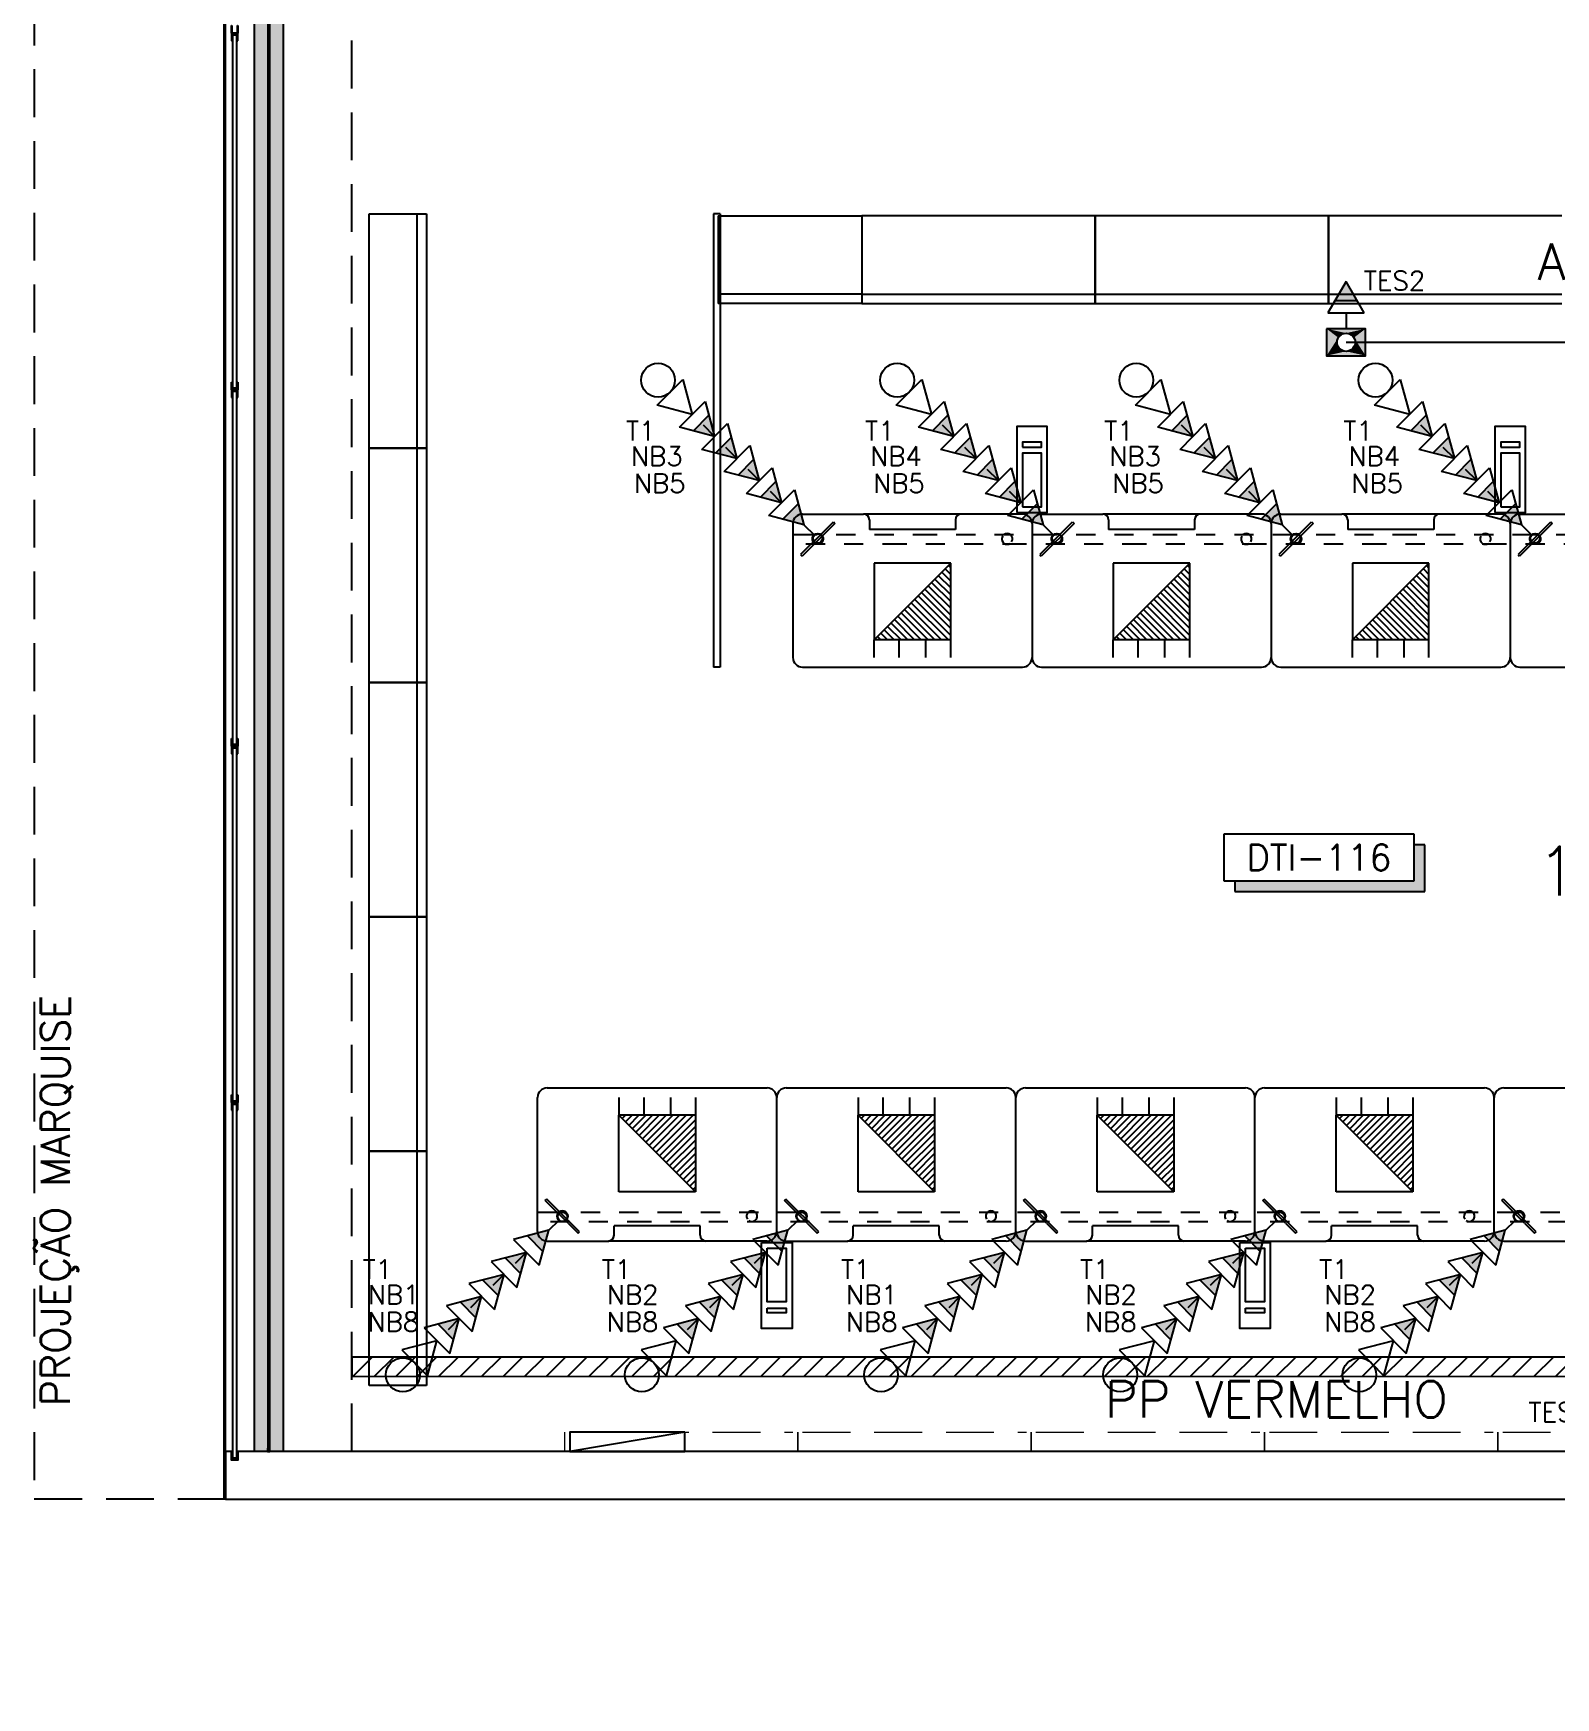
# Model space of a CAD drawing. Header units: metres. Extents: x -367 to 368, y -238 to 223.
# Drawn here: x 198.99 to 206.95, y 198.96 to 207.66 of the extents above; entities that cross this region are included whole.
import ezdxf
from ezdxf.enums import TextEntityAlignment as Align

# ---------------------------------------------------------------- set-up
doc = ezdxf.new("R2010")
doc.units = ezdxf.units.M
for name, pattern in [('DIVIDE', [31.75, 12.7, -6.35, 0, -6.35, 0, -6.35]), ('LA_BAU_BASES GERAIS_R00$0$LA_BAU_FACHADAS_R01$0$DASHED2', [0.375, 0.25, -0.125]), ('LA_BAU_BASES GERAIS_R00$0$LA_BAU_MERC_R01$0$HIDDEN', [0.375, 0.25, -0.125])]:
    doc.linetypes.add(name, pattern=pattern)
for name, color, linetype in [('ELE-ELÉTRICA', 160, 'Continuous'), ('ELE-INDICAÇÕES', 10, 'Continuous'), ('ELE-INSTALAÇÕES', 160, 'Continuous'), ('ELE-TOMADAS', 10, 'Continuous'), ('ELE-VARIADOS', 10, 'Continuous'), ('ELETRICA', 160, 'Continuous'), ('LA_BAU_BASES GERAIS_R00$0$base', 253, 'Continuous'), ('LA_BAU_BASES GERAIS_R00$0$LA_BAU_MERC_R01$0$CHECK-OUT', 6, 'Continuous')]:
    doc.layers.add(name, color=color, linetype=linetype)
doc.styles.add('LA_BAU_BASES GERAIS_R00$0$LA_BAU_MERC_R01$0$R40-125-RS', font='romans.shx', dxfattribs={"height": 0.1248})
doc.styles.add('LA_BAU_BASES GERAIS_R00$0$LA_BAU_MERC_R01$0$R60-125-RS', font='romans.shx', dxfattribs={"height": 0.19})
doc.styles.add('LA_BAU_BASES GERAIS_R00$0$LA_BAU_MERC_R01$0$R80-125-RS', font='romans.shx', dxfattribs={"height": 0.25375})
doc.styles.add('LA_BAU_BASES GERAIS_R00$0$LA_BAU_MERC_R01$0$RS80', font='ROMANS', dxfattribs={"height": 0.18})
doc.styles.add('LA_BAU_BASES GERAIS_R00$0$R60-100-RS', font='romans.shx', dxfattribs={"height": 0.152})
doc.styles.add('LA_BAU_BASES GERAIS_R00$0$R60-125-RS', font='romans.shx', dxfattribs={"height": 0.19})
doc.styles.add('LA_BAU_BASES GERAIS_R00$0$R80-100-RS', font='romans.shx', dxfattribs={"height": 0.203})
doc.styles.get("Standard").update_dxf_attribs({"font": 'romans.shx'})

# ---------------------------------------------------------------- blocks, each defined once
blk = doc.blocks.new('LA_BAU_BASES GERAIS_R00$0$LA_BAU_ALVENARIA TÉRREO_R01$0$mainel')
for p, q in [((244.8023, 177.711), (244.7623, 177.711)), ((244.7623, 177.711), (244.7623, 177.709)), ((244.7623, 177.709), (244.8423, 177.709)), ((244.7623, 177.709), (244.7623, 177.709)), ((244.7623, 177.709), (244.8003, 177.709)), ((244.8423, 177.679), (244.7623, 177.679)), ((244.8003, 177.679), (244.7623, 177.679)), ((244.7623, 177.679), (244.7623, 177.677)), ((244.7623, 177.677), (244.8023, 177.677)), ((244.8003, 177.709), (244.8003, 177.679)), ((244.8023, 177.677), (244.8023, 177.711)), ((244.8023, 177.711), (244.8423, 177.711)), ((244.8023, 177.677), (244.8023, 177.709)), ((244.8423, 177.677), (244.8023, 177.677)), ((244.8043, 177.709), (244.8043, 177.679)), ((244.8423, 177.709), (244.8043, 177.709)), ((244.8043, 177.679), (244.8423, 177.679)), ((244.8423, 177.711), (244.8423, 177.709)), ((244.8423, 177.679), (244.8423, 177.677))]:
    blk.add_line(p, q)
blk = doc.blocks.new('LA_BAU_BASES GERAIS_R00$0$LA_BAU_ALVENARIA TÉRREO_R01')
at = {"layer": 'LA_BAU_BASES GERAIS_R00$0$base', "linetype": 'Continuous'}
h = blk.add_hatch(dxfattribs=at)
h.set_pattern_fill('AR-SAND', color=256, scale=0.001)
h.paths.add_polyline_path([(200.3, 211.35), (200.23, 211.35), (200.23, 200.25), (200.3, 200.25)])
h.paths.add_polyline_path([(200.22, 211.35), (200.15, 211.35), (200.15, 200.25), (200.22, 200.25)])
at = {"layer": 'LA_BAU_BASES GERAIS_R00$0$base', "linetype": 'LA_BAU_BASES GERAIS_R00$0$LA_BAU_FACHADAS_R01$0$DASHED2'}
for p, q in [((200.66, 200.25), (200.66, 222.145)), ((199, 211.6), (199, 200)), ((200, 200), (199, 200))]:
    blk.add_line(p, q, dxfattribs=at)
at = {"layer": 'LA_BAU_BASES GERAIS_R00$0$base', "linetype": 'Continuous'}
for p, q in [((200, 200.25), (200, 221.92)), ((199.99, 215.035), (199.99, 200)), ((200.15, 211.35), (200.15, 200.25)), ((200.3, 211.35), (200.3, 200.25)), ((200.22, 211.335), (200.22, 200.265)), ((200.23, 211.335), (200.23, 200.265))]:
    blk.add_line(p, q, dxfattribs=at)
at = {"layer": 'LA_BAU_BASES GERAIS_R00$0$base'}
for p, q in [((200.057, 207.6534), (200.037, 207.6534)), ((200.037, 205.8101), (200.057, 205.8101)), ((200.057, 205.7901), (200.037, 205.7901)), ((200.037, 203.9468), (200.057, 203.9468)), ((200.057, 203.9268), (200.037, 203.9268)), ((200.037, 202.0834), (200.057, 202.0834)), ((200.057, 202.0634), (200.037, 202.0634))]:
    blk.add_line(p, q, dxfattribs=at)
for points in [[(200.037, 205.8101), (200.037, 207.6534)], [(200.057, 207.6534), (200.057, 205.8101)], [(200.037, 203.9468), (200.037, 205.7901)], [(200.057, 205.7901), (200.057, 203.9468)], [(200.037, 202.0834), (200.037, 203.9268)], [(200.057, 203.9268), (200.057, 202.0834)], [(200.057, 202.0634), (200.057, 200.215), (200.037, 200.215), (200.037, 202.0634)], [(202.4, 200.35), (201.8, 200.25)], [(200.064, 200.25), (200.064, 200.205), (200.03, 200.205), (200.03, 200.25), (200.032, 200.25), (200.032, 200.207), (200.062, 200.207), (200.062, 200.25), (200.064, 200.25)]]:
    blk.add_lwpolyline(points, dxfattribs=at)
at = {"layer": 'LA_BAU_BASES GERAIS_R00$0$base', "linetype": 'Continuous'}
for points in [[(244.37, 177.984), (244.37, 197.7196), (244.49, 197.7196), (244.49, 198.9296), (245.0223, 198.9296), (245.0223, 199.2593), (244.8723, 199.2593), (244.8723, 199.0796), (244.37, 199.0796), (244.37, 200.0296), (244.8723, 200.0296), (244.8723, 199.8604), (245.0223, 199.8604), (245.0223, 200.25), (235.3, 200.25), (235.3, 200.6006), (235.15, 200.6006), (235.15, 200.25), (200.064, 200.25)], [(200.03, 200.25), (200, 200.25), (200, 200), (244.01, 200), (244.01, 177.95), (244.37, 177.95), (244.37, 177.95)]]:
    blk.add_lwpolyline(points, dxfattribs=at)
at = {"layer": 'LA_BAU_BASES GERAIS_R00$0$base'}
for points in [[(202.4, 200.35), (201.8, 200.35), (201.8, 200.25), (202.4, 200.25)], [(200.23, 200.265), (200.23, 200.2515), (200.22, 200.2515), (200.22, 200.265), (200.2185, 200.265), (200.2185, 200.25), (200.2315, 200.25), (200.2315, 200.265)]]:
    blk.add_lwpolyline(points, close=True, dxfattribs=at)
at = {"layer": 'LA_BAU_BASES GERAIS_R00$0$base', "rotation": 90}
for p in [(377.741, -37.1389), (377.741, -39.0022), (377.741, -40.8655), (377.741, -42.7289)]:
    blk.add_blockref('LA_BAU_BASES GERAIS_R00$0$LA_BAU_ALVENARIA TÉRREO_R01$0$mainel', p, dxfattribs=at)
blk = doc.blocks.new('LA_BAU_BASES GERAIS_R00$0$LA_BAU_MERC_R01$0$MON')
at = {"layer": 'LA_BAU_BASES GERAIS_R00$0$LA_BAU_MERC_R01$0$CHECK-OUT', "color": 8}
for p, q in [((76.6531, 39.3141), (76.661, 39.322)), ((76.7719, 39.1953), (76.6531, 39.3141)), ((76.8321, 39.1509), (76.661, 39.322)), ((76.7719, 39.1953), (76.8242, 39.143)), ((76.8242, 39.143), (76.8321, 39.1509))]:
    blk.add_line(p, q, dxfattribs=at)
for start, end in [(146.53696, 236.53696), (56.53696, 123.46304), (326.53696, 56.53696), (236.53696, 303.46304)]:
    blk.add_arc((76.7426, 39.2325), 0.028, start, end, dxfattribs=at)
blk = doc.blocks.new('LA_BAU_BASES GERAIS_R00$0$LA_BAU_MERC_R01')
at = {"layer": 'LA_BAU_BASES GERAIS_R00$0$base'}
h = blk.add_hatch(dxfattribs=at)
h.set_pattern_fill('ANSI31', color=256, scale=0.2, angle=1080.00015, style=0)
h.set_pattern_definition([(135.00015, (221.078037, 242.559148), (0.017677624, 0.017677715), [])])
h.paths.add_polyline_path([(203.39, 204.493), (203.79, 204.493), (203.79, 204.893)])
h = blk.add_hatch(dxfattribs=at)
h.set_pattern_fill('ANSI31', color=256, scale=0.2, angle=1080.00015, style=0)
h.set_pattern_definition([(135.00015, (222.328037, 242.559148), (0.017677624, 0.017677715), [])])
h.paths.add_polyline_path([(204.64, 204.493), (205.04, 204.493), (205.04, 204.893)])
h = blk.add_hatch(dxfattribs=at)
h.set_pattern_fill('ANSI31', color=256, scale=0.2, angle=1080.00015, style=0)
h.set_pattern_definition([(135.00015, (223.578037, 242.559148), (0.017677624, 0.017677715), [])])
h.paths.add_polyline_path([(205.89, 204.493), (206.29, 204.493), (206.29, 204.893)])
h = blk.add_hatch(dxfattribs=at)
h.set_pattern_fill('ANSI31', color=256, scale=0.2, angle=900.00015, style=0)
h.set_pattern_definition([(224.99985, (219.74356, 163.940852), (0.017677624, -0.017677715), [])])
h.paths.add_polyline_path([(202.0555, 202.007), (202.4555, 202.007), (202.4555, 201.607)])
h = blk.add_hatch(dxfattribs=at)
h.set_pattern_fill('ANSI31', color=256, scale=0.2, angle=900.00015, style=0)
h.set_pattern_definition([(224.99985, (220.99356, 163.940852), (0.017677624, -0.017677715), [])])
h.paths.add_polyline_path([(203.3055, 202.007), (203.7055, 202.007), (203.7055, 201.607)])
h = blk.add_hatch(dxfattribs=at)
h.set_pattern_fill('ANSI31', color=256, scale=0.2, angle=900.00015, style=0)
h.set_pattern_definition([(224.99985, (222.24356, 163.940852), (0.017677624, -0.017677715), [])])
h.paths.add_polyline_path([(204.5555, 202.007), (204.9555, 202.007), (204.9555, 201.607)])
h = blk.add_hatch(dxfattribs=at)
h.set_pattern_fill('ANSI31', color=256, scale=0.2, angle=900.00015, style=0)
h.set_pattern_definition([(224.99985, (223.49356, 163.940852), (0.017677624, -0.017677715), [])])
h.paths.add_polyline_path([(205.8055, 202.007), (206.2055, 202.007), (206.2055, 201.607)])
for p, q in [((200.75, 205.495), (200.75, 206.72)), ((200.75, 206.72), (201.05, 206.72)), ((201, 206.72), (201, 205.495)), ((201.05, 206.72), (201.05, 205.495)), ((202.55, 206.72), (202.55, 204.35)), ((202.585, 206.72), (202.55, 206.72)), ((202.575, 206.71), (203.325, 206.71)), ((202.575, 206.71), (202.575, 206.25)), ((202.585, 206.72), (202.585, 204.35)), ((203.325, 206.71), (203.325, 206.25)), ((204.545, 206.71), (203.325, 206.71)), ((203.325, 206.71), (203.325, 206.25)), ((205.765, 206.71), (204.545, 206.71)), ((204.545, 206.71), (204.545, 206.25)), ((204.545, 206.25), (204.545, 206.71)), ((206.985, 206.71), (205.765, 206.71)), ((205.765, 206.71), (205.765, 206.25)), ((205.765, 206.25), (205.765, 206.71)), ((203.325, 206.3), (202.575, 206.3)), ((203.325, 206.3), (204.545, 206.3)), ((204.545, 206.3), (205.765, 206.3)), ((205.765, 206.3), (206.985, 206.3)), ((203.325, 206.25), (202.575, 206.25)), ((203.325, 206.25), (204.545, 206.25)), ((204.545, 206.25), (205.765, 206.25)), ((205.765, 206.25), (206.985, 206.25)), ((201.05, 205.495), (200.75, 205.495)), ((200.75, 204.27), (200.75, 205.495)), ((200.75, 205.495), (201.05, 205.495)), ((201, 205.495), (201, 204.27)), ((201.05, 205.495), (201.05, 204.27)), ((202.965, 205.1), (202.965, 204.4)), ((203.015, 205.15), (203.335, 205.15)), ((203.845, 205.15), (203.335, 205.15)), ((203.365, 205.12), (203.365, 205.07)), ((203.815, 205.12), (203.815, 205.07)), ((204.165, 205.15), (203.845, 205.15)), ((204.215, 205.1), (204.215, 204.6)), ((204.215, 205.1), (204.215, 204.4)), ((204.265, 205.15), (204.585, 205.15)), ((205.095, 205.15), (204.585, 205.15)), ((204.615, 205.12), (204.615, 205.07)), ((205.065, 205.12), (205.065, 205.07)), ((205.415, 205.15), (205.095, 205.15)), ((205.465, 205.1), (205.465, 204.6)), ((205.465, 205.1), (205.465, 204.4)), ((205.515, 205.15), (205.835, 205.15)), ((206.345, 205.15), (205.835, 205.15)), ((205.865, 205.12), (205.865, 205.07)), ((206.315, 205.12), (206.315, 205.07)), ((206.665, 205.15), (206.345, 205.15)), ((206.715, 205.1), (206.715, 204.6)), ((206.715, 205.1), (206.715, 204.4)), ((206.765, 205.15), (207.085, 205.15)), ((203.815, 205.07), (203.365, 205.07)), ((205.065, 205.07), (204.615, 205.07)), ((206.315, 205.07), (205.865, 205.07)), ((203.79, 204.893), (203.39, 204.493)), ((203.79, 204.893), (203.39, 204.893)), ((203.39, 204.893), (203.39, 204.493)), ((203.79, 204.493), (203.79, 204.893)), ((205.04, 204.893), (204.64, 204.493)), ((205.04, 204.893), (204.64, 204.893)), ((204.64, 204.893), (204.64, 204.493)), ((205.04, 204.493), (205.04, 204.893)), ((206.29, 204.893), (205.89, 204.493)), ((206.29, 204.893), (205.89, 204.893)), ((205.89, 204.893), (205.89, 204.493)), ((206.29, 204.493), (206.29, 204.893)), ((204.215, 204.6), (204.215, 204.4)), ((205.465, 204.6), (205.465, 204.4)), ((206.715, 204.6), (206.715, 204.4)), ((203.79, 204.493), (203.39, 204.493)), ((203.39, 204.4), (203.39, 204.493)), ((203.52, 204.4), (203.52, 204.493)), ((203.66, 204.4), (203.66, 204.493)), ((203.79, 204.4), (203.79, 204.493)), ((205.04, 204.493), (204.64, 204.493)), ((204.64, 204.4), (204.64, 204.493)), ((204.77, 204.4), (204.77, 204.493)), ((204.91, 204.4), (204.91, 204.493)), ((205.04, 204.4), (205.04, 204.493)), ((206.29, 204.493), (205.89, 204.493)), ((205.89, 204.4), (205.89, 204.493)), ((206.02, 204.4), (206.02, 204.493)), ((206.16, 204.4), (206.16, 204.493)), ((206.29, 204.4), (206.29, 204.493)), ((202.585, 204.35), (202.55, 204.35)), ((203.015, 204.35), (204.165, 204.35)), ((204.265, 204.35), (205.415, 204.35)), ((205.515, 204.35), (206.665, 204.35)), ((206.765, 204.35), (207.915, 204.35)), ((200.75, 203.045), (200.75, 204.27)), ((200.75, 204.27), (201.05, 204.27)), ((201.05, 204.27), (200.75, 204.27)), ((201, 204.27), (201, 203.045)), ((201.05, 204.27), (201.05, 203.045)), ((200.75, 201.82), (200.75, 203.045)), ((200.75, 203.045), (201.05, 203.045)), ((201.05, 203.045), (200.75, 203.045)), ((201, 203.045), (201, 201.82)), ((201.05, 203.045), (201.05, 201.82)), ((201.6805, 202.15), (202.8305, 202.15)), ((202.9305, 202.15), (204.0805, 202.15)), ((204.1805, 202.15), (205.3305, 202.15)), ((205.4305, 202.15), (206.5805, 202.15)), ((206.6805, 202.15), (207.8305, 202.15)), ((201.6305, 201.4), (201.6305, 202.1)), ((202.0555, 202.1), (202.0555, 202.007)), ((202.1855, 202.1), (202.1855, 202.007)), ((202.3255, 202.1), (202.3255, 202.007)), ((202.4555, 202.1), (202.4555, 202.007)), ((202.8805, 201.9), (202.8805, 202.1)), ((202.8805, 201.4), (202.8805, 202.1)), ((203.3055, 202.1), (203.3055, 202.007)), ((203.4355, 202.1), (203.4355, 202.007)), ((203.5755, 202.1), (203.5755, 202.007)), ((203.7055, 202.1), (203.7055, 202.007)), ((204.1305, 201.4), (204.1305, 202.1)), ((204.1305, 201.9), (204.1305, 202.1)), ((204.5555, 202.1), (204.5555, 202.007)), ((204.6855, 202.1), (204.6855, 202.007)), ((204.8255, 202.1), (204.8255, 202.007)), ((204.9555, 202.1), (204.9555, 202.007)), ((205.3805, 201.9), (205.3805, 202.1)), ((205.3805, 201.4), (205.3805, 202.1)), ((205.8055, 202.1), (205.8055, 202.007)), ((205.9355, 202.1), (205.9355, 202.007)), ((206.0755, 202.1), (206.0755, 202.007)), ((206.2055, 202.1), (206.2055, 202.007)), ((206.6305, 201.9), (206.6305, 202.1)), ((206.6305, 201.4), (206.6305, 202.1)), ((202.4555, 201.607), (202.0555, 202.007)), ((202.0555, 201.607), (202.0555, 202.007)), ((202.4555, 202.007), (202.0555, 202.007)), ((202.4555, 202.007), (202.4555, 201.607)), ((203.7055, 201.607), (203.3055, 202.007)), ((203.3055, 201.607), (203.3055, 202.007)), ((203.7055, 202.007), (203.3055, 202.007)), ((203.7055, 202.007), (203.7055, 201.607)), ((204.9555, 201.607), (204.5555, 202.007)), ((204.5555, 201.607), (204.5555, 202.007)), ((204.9555, 202.007), (204.5555, 202.007)), ((204.9555, 202.007), (204.9555, 201.607)), ((206.2055, 201.607), (205.8055, 202.007)), ((205.8055, 201.607), (205.8055, 202.007)), ((206.2055, 202.007), (205.8055, 202.007)), ((206.2055, 202.007), (206.2055, 201.607)), ((202.8805, 201.4), (202.8805, 201.9)), ((204.1305, 201.4), (204.1305, 201.9)), ((205.3805, 201.4), (205.3805, 201.9)), ((206.6305, 201.4), (206.6305, 201.9)), ((200.75, 200.595), (200.75, 201.82)), ((200.75, 201.82), (201.05, 201.82)), ((201.05, 201.82), (200.75, 201.82)), ((201, 201.82), (201, 200.595)), ((201.05, 201.82), (201.05, 200.595)), ((202.4555, 201.607), (202.0555, 201.607)), ((203.7055, 201.607), (203.3055, 201.607)), ((204.9555, 201.607), (204.5555, 201.607)), ((206.2055, 201.607), (205.8055, 201.607)), ((202.0305, 201.38), (202.0305, 201.43)), ((202.4805, 201.43), (202.0305, 201.43)), ((202.4805, 201.38), (202.4805, 201.43)), ((203.2805, 201.38), (203.2805, 201.43)), ((203.7305, 201.43), (203.2805, 201.43)), ((203.7305, 201.38), (203.7305, 201.43)), ((204.5305, 201.38), (204.5305, 201.43)), ((204.9805, 201.43), (204.5305, 201.43)), ((204.9805, 201.38), (204.9805, 201.43)), ((205.7805, 201.38), (205.7805, 201.43)), ((206.2305, 201.43), (205.7805, 201.43)), ((206.2305, 201.38), (206.2305, 201.43)), ((201.6805, 201.35), (202.0005, 201.35)), ((202.5105, 201.35), (202.0005, 201.35)), ((202.8305, 201.35), (202.5105, 201.35)), ((202.9305, 201.35), (203.2505, 201.35)), ((203.7605, 201.35), (203.2505, 201.35)), ((204.0805, 201.35), (203.7605, 201.35)), ((204.1805, 201.35), (204.5005, 201.35)), ((205.0105, 201.35), (204.5005, 201.35)), ((205.3305, 201.35), (205.0105, 201.35)), ((205.4305, 201.35), (205.7505, 201.35)), ((206.2605, 201.35), (205.7505, 201.35)), ((206.5805, 201.35), (206.2605, 201.35)), ((206.6805, 201.35), (207.0005, 201.35)), ((201.05, 200.595), (200.75, 200.595))]:
    blk.add_line(p, q, dxfattribs=at)
at = {"layer": 'LA_BAU_BASES GERAIS_R00$0$base', "lineweight": 0}
for p, q in [((201.7705, 200.35), (201.7705, 200.25)), ((202.9905, 200.25), (202.9905, 200.35)), ((202.9905, 200.35), (202.9905, 200.25)), ((204.2105, 200.35), (204.2105, 200.25)), ((204.2105, 200.25), (204.2105, 200.35)), ((205.4305, 200.35), (205.4305, 200.25)), ((205.4305, 200.25), (205.4305, 200.35)), ((206.6505, 200.35), (206.6505, 200.25)), ((206.6505, 200.25), (206.6505, 200.35)), ((201.7705, 200.25), (202.9905, 200.25)), ((202.9905, 200.25), (204.2105, 200.25)), ((204.2105, 200.25), (205.4305, 200.25)), ((205.4305, 200.25), (206.6505, 200.25)), ((206.6505, 200.25), (207.8705, 200.25))]:
    blk.add_line(p, q, dxfattribs=at)
at = {"layer": 'LA_BAU_BASES GERAIS_R00$0$base', "linetype": 'LA_BAU_BASES GERAIS_R00$0$LA_BAU_MERC_R01$0$HIDDEN', "lineweight": 0}
for p, q in [((201.7955, 200.35), (202.9655, 200.35)), ((203.0155, 200.35), (204.1855, 200.35)), ((204.2355, 200.35), (205.4055, 200.35)), ((205.4555, 200.35), (206.6255, 200.35)), ((206.6755, 200.35), (207.8455, 200.35))]:
    blk.add_line(p, q, dxfattribs=at)
at = {"layer": 'LA_BAU_BASES GERAIS_R00$0$base'}
for points in [[(204.135, 205.1578), (204.295, 205.1578), (204.295, 205.6078), (204.135, 205.6078)], [(206.635, 205.1578), (206.795, 205.1578), (206.795, 205.6078), (206.635, 205.6078)], [(204.165, 205.5002), (204.265, 205.5002), (204.265, 205.526), (204.165, 205.526)], [(206.665, 205.5002), (206.765, 205.5002), (206.765, 205.526), (206.665, 205.526)], [(204.165, 205.1878), (204.265, 205.1878), (204.265, 205.4687), (204.165, 205.4687)], [(206.665, 205.1878), (206.765, 205.1878), (206.765, 205.4687), (206.665, 205.4687)], [(202.8005, 201.3422), (202.9605, 201.3422), (202.9605, 200.8922), (202.8005, 200.8922)], [(205.3005, 201.3422), (205.4605, 201.3422), (205.4605, 200.8922), (205.3005, 200.8922)], [(202.8305, 201.3122), (202.9305, 201.3122), (202.9305, 201.0313), (202.8305, 201.0313)], [(205.3305, 201.3122), (205.4305, 201.3122), (205.4305, 201.0313), (205.3305, 201.0313)], [(202.8305, 200.9998), (202.9305, 200.9998), (202.9305, 200.974), (202.8305, 200.974)], [(205.3305, 200.9998), (205.4305, 200.9998), (205.4305, 200.974), (205.3305, 200.974)]]:
    blk.add_lwpolyline(points, close=True, dxfattribs=at)
for centre in [(203.0949, 205.0201), (204.3449, 205.0201), (205.5949, 205.0201), (206.8449, 205.0201), (201.7605, 201.4799), (203.0105, 201.4799), (204.2605, 201.4799), (205.5105, 201.4799), (206.7605, 201.4799)]:
    blk.add_circle(centre, 0.0281, dxfattribs=at)
for centre, radius, start, end in [((203.015, 205.1), 0.05, 90, 180), ((203.335, 205.12), 0.03, 360, 90), ((203.845, 205.12), 0.03, 90, 180), ((204.165, 205.1), 0.05, 0, 90), ((204.265, 205.1), 0.05, 90, 180), ((204.585, 205.12), 0.03, 360, 90), ((205.095, 205.12), 0.03, 90, 180), ((205.415, 205.1), 0.05, 0, 90), ((205.515, 205.1), 0.05, 90, 180), ((205.835, 205.12), 0.03, 360, 90), ((206.345, 205.12), 0.03, 90, 180), ((206.665, 205.1), 0.05, 0, 90), ((206.765, 205.1), 0.05, 90, 180), ((204.085, 205.02), 0.028, 146.53696, 236.53696), ((204.085, 205.02), 0.028, 56.53696, 123.46304), ((204.085, 205.02), 0.028, 236.53696, 303.46304), ((204.085, 205.02), 0.028, 326.53696, 56.53696), ((205.335, 205.02), 0.028, 146.53696, 236.53696), ((205.335, 205.02), 0.028, 56.53696, 123.46304), ((205.335, 205.02), 0.028, 236.53696, 303.46304), ((205.335, 205.02), 0.028, 326.53696, 56.53696), ((206.585, 205.02), 0.028, 146.53696, 236.53696), ((206.585, 205.02), 0.028, 56.53696, 123.46304), ((206.585, 205.02), 0.028, 236.53696, 303.46304), ((206.585, 205.02), 0.028, 326.53696, 56.53696), ((203.015, 204.4), 0.05, 180, 270), ((204.165, 204.4), 0.05, 270, 0), ((204.265, 204.4), 0.05, 180, 270), ((205.415, 204.4), 0.05, 270, 0), ((205.515, 204.4), 0.05, 180, 270), ((206.665, 204.4), 0.05, 270, 0), ((206.765, 204.4), 0.05, 180, 270), ((201.6805, 202.1), 0.05, 90, 180), ((202.8305, 202.1), 0.05, 360, 90), ((202.9305, 202.1), 0.05, 90, 180), ((204.0805, 202.1), 0.05, 360, 90), ((204.1805, 202.1), 0.05, 90, 180), ((205.3305, 202.1), 0.05, 360, 90), ((205.4305, 202.1), 0.05, 90, 180), ((206.5805, 202.1), 0.05, 360, 90), ((206.6805, 202.1), 0.05, 90, 180), ((202.7505, 201.48), 0.028, 123.46304, 213.46304), ((202.7505, 201.48), 0.028, 56.53696, 123.46304), ((202.7505, 201.48), 0.028, 236.53696, 303.46304), ((202.7505, 201.48), 0.028, 303.46304, 33.46304), ((204.0005, 201.48), 0.028, 123.46304, 213.46304), ((204.0005, 201.48), 0.028, 56.53696, 123.46304), ((204.0005, 201.48), 0.028, 236.53696, 303.46304), ((204.0005, 201.48), 0.028, 303.46304, 33.46304), ((205.2505, 201.48), 0.028, 123.46304, 213.46304), ((205.2505, 201.48), 0.028, 56.53696, 123.46304), ((205.2505, 201.48), 0.028, 236.53696, 303.46304), ((205.2505, 201.48), 0.028, 303.46304, 33.46304), ((206.5005, 201.48), 0.028, 123.46304, 213.46304), ((206.5005, 201.48), 0.028, 56.53696, 123.46304), ((206.5005, 201.48), 0.028, 236.53696, 303.46304), ((206.5005, 201.48), 0.028, 303.46304, 33.46304), ((201.6805, 201.4), 0.05, 180, 270), ((202.0005, 201.38), 0.03, 270, 0), ((202.5105, 201.38), 0.03, 180, 270), ((202.8305, 201.4), 0.05, 270, 0), ((202.9305, 201.4), 0.05, 180, 270), ((203.2505, 201.38), 0.03, 270, 0), ((203.7605, 201.38), 0.03, 180, 270), ((204.0805, 201.4), 0.05, 270, 0), ((204.1805, 201.4), 0.05, 180, 270), ((204.5005, 201.38), 0.03, 270, 0), ((205.0105, 201.38), 0.03, 180, 270), ((205.3305, 201.4), 0.05, 270, 0), ((205.4305, 201.4), 0.05, 180, 270), ((205.7505, 201.38), 0.03, 270, 0), ((206.2605, 201.38), 0.03, 180, 270), ((206.5805, 201.4), 0.05, 270, 0), ((206.6805, 201.4), 0.05, 180, 270)]:
    blk.add_arc(centre, radius, start, end, dxfattribs=at)
at = {"layer": 'LA_BAU_BASES GERAIS_R00$0$base', "xscale": -1, "rotation": 180}
for p in [(126.3524, 244.2525), (127.6024, 244.2525), (128.8524, 244.2525), (130.1024, 244.2525)]:
    blk.add_blockref('LA_BAU_BASES GERAIS_R00$0$LA_BAU_MERC_R01$0$MON', p, dxfattribs=at)
at = {"layer": 'LA_BAU_BASES GERAIS_R00$0$base'}
for p in [(125.018, 162.2475), (126.268, 162.2475), (127.518, 162.2475), (128.768, 162.2475), (130.018, 162.2475)]:
    blk.add_blockref('LA_BAU_BASES GERAIS_R00$0$LA_BAU_MERC_R01$0$MON', p, dxfattribs=at)
at = {"layer": 'LA_BAU_BASES GERAIS_R00$0$base', "style": 'LA_BAU_BASES GERAIS_R00$0$LA_BAU_MERC_R01$0$R60-125-RS'}
blk.add_text('A.P. H=1.45', height=0.19, dxfattribs=at).set_placement((207.6436, 206.3753), align=Align.CENTER)
at = {"layer": 'LA_BAU_BASES GERAIS_R00$0$base', "style": 'LA_BAU_BASES GERAIS_R00$0$LA_BAU_MERC_R01$0$R80-125-RS'}
blk.add_text('16 CHECKOUTS', height=0.25375, dxfattribs=at).set_placement((206.8533, 203.157))
at = {"layer": 'LA_BAU_BASES GERAIS_R00$0$base', "lineweight": 13, "style": 'LA_BAU_BASES GERAIS_R00$0$LA_BAU_MERC_R01$0$R60-125-RS'}
blk.add_text('PP VERMELHO', height=0.19, rotation=359.98314, dxfattribs=at).set_placement((204.5964, 200.4282, 7.2622))
at = {"layer": 'LA_BAU_BASES GERAIS_R00$0$base', "text_generation_flag": 4}
for tag, height, rotation, style, p in [('CD H=1.45', 0.12, 180, 'LA_BAU_BASES GERAIS_R00$0$LA_BAU_MERC_R01$0$RS80', (261.7377, 205.5486)), ('CD H=1.45', 0.12, 180, 'LA_BAU_BASES GERAIS_R00$0$LA_BAU_MERC_R01$0$RS80', (262.989, 205.5486)), ('CD H=2.25', 0.1248, 270, 'LA_BAU_BASES GERAIS_R00$0$LA_BAU_MERC_R01$0$R40-125-RS', (266.1703, 203.6629)), ('CD H=1.45', 0.12, 180, 'LA_BAU_BASES GERAIS_R00$0$LA_BAU_MERC_R01$0$RS80', (261.3541, 202.8262)), ('CD H=1.45', 0.12, 180, 'LA_BAU_BASES GERAIS_R00$0$LA_BAU_MERC_R01$0$RS80', (262.6054, 202.8262)), ('CD H=1.45', 0.12, 180, 'LA_BAU_BASES GERAIS_R00$0$LA_BAU_MERC_R01$0$RS80', (263.8567, 202.8262)), ('CD H=1.45', 0.12, 180, 'LA_BAU_BASES GERAIS_R00$0$LA_BAU_MERC_R01$0$RS80', (265.108, 202.8262))]:
    blk.add_attdef(tag, text='', height=height, rotation=rotation, dxfattribs=dict(at, style=style)).set_placement(p, align=Align.MIDDLE)
at = {"layer": 'LA_BAU_BASES GERAIS_R00$0$base', "style": 'LA_BAU_BASES GERAIS_R00$0$LA_BAU_MERC_R01$0$RS80', "text_generation_flag": 4}
for p in [(261.764, 204.8962), (263.0153, 204.8962)]:
    blk.add_attdef('CD H=1.45', text='', height=0.12, dxfattribs=at).set_placement(p, align=Align.MIDDLE)
at = {"layer": 'LA_BAU_BASES GERAIS_R00$0$base', "style": 'LA_BAU_BASES GERAIS_R00$0$LA_BAU_MERC_R01$0$R40-125-RS'}
for p in [(246.2431, 203.0982), (247.3931, 203.0982), (248.5431, 203.0982), (249.6931, 203.0982), (250.8431, 203.0982), (246.2431, 202.3182), (247.3931, 202.3182), (248.5431, 202.3182), (249.6931, 202.3182), (250.8431, 202.3182)]:
    blk.add_attdef('TIPO', text='', height=0.1248, rotation=180, dxfattribs=at).set_placement(p, align=Align.MIDDLE)
blk = doc.blocks.new('LA_BAU_BASES GERAIS_R00')
at = {"layer": 'LA_BAU_BASES GERAIS_R00$0$base'}
for name in ['LA_BAU_BASES GERAIS_R00$0$LA_BAU_MERC_R01', 'LA_BAU_BASES GERAIS_R00$0$LA_BAU_ALVENARIA TÉRREO_R01']:
    blk.add_blockref(name, (0, 0), dxfattribs=at)
at = {"layer": 'LA_BAU_BASES GERAIS_R00$0$base', "insert": (199.0345, 200.4863), "char_height": 0.152, "width": 4.107204, "attachment_point": 1, "rotation": 90, "style": 'LA_BAU_BASES GERAIS_R00$0$R60-100-RS'}
blk.add_mtext('PROJEÇÃO MARQUISE', dxfattribs=at)
at = {"layer": 'LA_BAU_BASES GERAIS_R00$0$base', "style": 'LA_BAU_BASES GERAIS_R00$0$R60-125-RS'}
for p in [(242.7816, 218.9192), (358.6366, 192.9642)]:
    blk.add_attdef('S', text='', height=0.19, rotation=90, dxfattribs=at).set_placement(p, align=Align.MIDDLE_CENTER)
at = {"layer": 'LA_BAU_BASES GERAIS_R00$0$base', "style": 'LA_BAU_BASES GERAIS_R00$0$R80-100-RS'}
blk.add_attdef('ACESSO', text='', height=0.203, dxfattribs=at).set_placement((365.9223, 191.9868), align=Align.TOP_CENTER)
at = {"layer": 'LA_BAU_BASES GERAIS_R00$0$base', "style": 'LA_BAU_BASES GERAIS_R00$0$R60-125-RS'}
blk.add_attdef('S', text='', height=0.19, dxfattribs=at).set_placement((266.1142, 180.9134), align=Align.MIDDLE_CENTER)
blk = doc.blocks.new('TOM-EST')
for p, q in [((0, 0.38), (-0.146, 0.127)), ((0.146, 0.127), (0, 0.38)), ((-0.088, 0.227), (0.088, 0.227)), ((-0.146, 0.127), (0.146, 0.127)), ((0, 0.127), (0, 0))]:
    blk.add_line(p, q)
blk.add_solid([(0, 0.38), (-0.088, 0.227), (0.088, 0.227)])
blk = doc.blocks.new('*U2')
at = {"linetype": 'Continuous'}
for points in [[(-46.311, -157.702), (-46.182, -157.731), (-46.052, -157.702)], [(-46.311, -157.702), (-46.192, -157.732), (-46.182, -157.731)], [(-46.311, -157.702), (-46.202, -157.735), (-46.192, -157.732)], [(-46.311, -157.702), (-46.212, -157.739), (-46.202, -157.735)], [(-46.311, -157.702), (-46.221, -157.745), (-46.212, -157.739)], [(-46.311, -157.702), (-46.228, -157.753), (-46.221, -157.745)], [(-46.311, -157.702), (-46.234, -157.761), (-46.228, -157.753)], [(-46.311, -157.702), (-46.311, -157.881), (-46.234, -157.761)], [(-46.052, -157.702), (-46.182, -157.731), (-46.171, -157.732)], [(-46.052, -157.702), (-46.171, -157.732), (-46.161, -157.735)], [(-46.052, -157.702), (-46.161, -157.735), (-46.151, -157.739)], [(-46.052, -157.702), (-46.151, -157.739), (-46.143, -157.745)], [(-46.052, -157.702), (-46.143, -157.745), (-46.135, -157.753)], [(-46.052, -157.702), (-46.135, -157.753), (-46.129, -157.761)], [(-46.052, -157.702), (-46.129, -157.761), (-46.052, -157.881)], [(-46.234, -157.761), (-46.311, -157.881), (-46.239, -157.771)], [(-46.239, -157.771), (-46.311, -157.881), (-46.241, -157.781)], [(-46.241, -157.781), (-46.311, -157.881), (-46.242, -157.792)], [(-46.242, -157.792), (-46.311, -157.881), (-46.241, -157.802)], [(-46.241, -157.802), (-46.311, -157.881), (-46.239, -157.812)], [(-46.239, -157.812), (-46.311, -157.881), (-46.234, -157.822)], [(-46.234, -157.822), (-46.311, -157.881), (-46.228, -157.831)], [(-46.228, -157.831), (-46.311, -157.881), (-46.221, -157.838)], [(-46.221, -157.838), (-46.311, -157.881), (-46.212, -157.844)], [(-46.143, -157.838), (-46.151, -157.844), (-46.052, -157.881)], [(-46.135, -157.831), (-46.143, -157.838), (-46.052, -157.881)], [(-46.129, -157.822), (-46.135, -157.831), (-46.052, -157.881)], [(-46.129, -157.761), (-46.125, -157.771), (-46.052, -157.881)], [(-46.125, -157.812), (-46.129, -157.822), (-46.052, -157.881)], [(-46.125, -157.771), (-46.122, -157.781), (-46.052, -157.881)], [(-46.122, -157.802), (-46.125, -157.812), (-46.052, -157.881)], [(-46.122, -157.781), (-46.121, -157.792), (-46.052, -157.881)], [(-46.121, -157.792), (-46.122, -157.802), (-46.052, -157.881)], [(-46.212, -157.844), (-46.311, -157.881), (-46.202, -157.849)], [(-46.202, -157.849), (-46.311, -157.881), (-46.192, -157.851)], [(-46.192, -157.851), (-46.311, -157.881), (-46.182, -157.852)], [(-46.182, -157.852), (-46.311, -157.881), (-46.052, -157.881)], [(-46.171, -157.851), (-46.182, -157.852), (-46.052, -157.881)], [(-46.161, -157.849), (-46.171, -157.851), (-46.052, -157.881)], [(-46.151, -157.844), (-46.161, -157.849), (-46.052, -157.881)]]:
    blk.add_solid(points, dxfattribs=at)
blk = doc.blocks.new('CD')
blk.add_lwpolyline([(0.15, 0.1085), (0, 0.1085), (0, -0.1085), (0.15, -0.1085)], close=True)
blk.add_circle((0.075, 0), 0.0507)
at = {"linetype": 'Continuous', "xscale": 0.8367081843719656, "yscale": 0.8367081843719656, "zscale": 0.8367081843719656, "rotation": 270}
blk.add_blockref('*U2', (132.1006, -38.6405), dxfattribs=at)

msp = doc.modelspace()

# ---------------------------------------------------------------- hatches: boundary and pattern name
at = {"layer": 'ELE-ELÉTRICA'}
h = msp.add_hatch(dxfattribs=at)
h.set_pattern_fill('ANSI31', color=2, scale=0.025, style=0)
h.set_pattern_definition([(45, (200.66, 190.31), (-0.0561266, 0.0561266), [])])
h.paths.add_polyline_path([(246.0983, 200.6101), (245.9648, 200.7436), (236.8661, 200.7436), (235.3104, 202.2993), (229.3518, 202.2993), (227.7961, 200.7436), (200.66, 200.7436), (200.66, 200.6436), (227.8361, 200.6422), (229.3918, 202.1978), (235.2704, 202.1978), (236.8261, 200.6422), (245.9262, 200.6408), (245.9983, 200.5687), (245.9983, 190.4395), (246.1278, 190.31), (252.59, 190.31), (252.59, 190.41), (246.1692, 190.41), (246.0985, 190.4807)])
at = {"layer": 'ELE-VARIADOS'}
msp.add_hatch(color=4, dxfattribs=at).paths.add_polyline_path([(206.2684, 203.1767), (206.2684, 203.4205), (206.2122, 203.4205), (206.2122, 203.233), (205.2746, 203.233), (205.2746, 203.1767)])

# ---------------------------------------------------------------- linework, layer by layer
at = {"layer": 'ELE-INSTALAÇÕES', "color": 210, "linetype": 'DIVIDE', "ltscale": 0.01}
for p, q in [((202.965, 205.0425), (212.965, 205.0425)), ((212.965, 204.9925), (202.965, 204.9925)), ((201.6305, 201.5007), (211.6305, 201.5007)), ((211.6305, 201.4507), (201.6305, 201.4507))]:
    msp.add_line(p, q, dxfattribs=at)
at = {"layer": 'ELE-TOMADAS'}
for p, q in [((205.8567, 206.3656), (205.7618, 206.2013)), ((205.9515, 206.2013), (205.8567, 206.3656)), ((205.7994, 206.2663), (205.914, 206.2663)), ((205.7618, 206.2013), (205.9515, 206.2013)), ((205.8567, 206.2013), (205.8567, 206.1186)), ((202.2558, 205.7194), (202.3891, 205.8543)), ((202.3891, 205.8543), (202.4392, 205.6713)), ((203.5058, 205.7194), (203.6391, 205.8543)), ((203.6391, 205.8543), (203.6892, 205.6713)), ((204.7558, 205.7194), (204.8891, 205.8543)), ((204.8891, 205.8543), (204.9392, 205.6713)), ((206.0058, 205.7194), (206.1391, 205.8543)), ((206.1391, 205.8543), (206.1892, 205.6713)), ((202.4392, 205.6713), (202.2558, 205.7194)), ((202.3725, 205.6039), (202.5059, 205.7388)), ((202.5059, 205.7388), (202.556, 205.5558)), ((203.6892, 205.6713), (203.5058, 205.7194)), ((203.6225, 205.6039), (203.7559, 205.7388)), ((203.7559, 205.7388), (203.806, 205.5558)), ((204.9392, 205.6713), (204.7558, 205.7194)), ((204.8725, 205.6039), (205.0059, 205.7388)), ((205.0059, 205.7388), (205.056, 205.5558)), ((206.1892, 205.6713), (206.0058, 205.7194)), ((206.1225, 205.6039), (206.2559, 205.7388)), ((206.2559, 205.7388), (206.306, 205.5558)), ((202.556, 205.5558), (202.3725, 205.6039)), ((202.4452, 205.5849), (202.5257, 205.6664)), ((203.806, 205.5558), (203.6225, 205.6039)), ((203.6952, 205.5849), (203.7757, 205.6664)), ((205.056, 205.5558), (204.8725, 205.6039)), ((204.9452, 205.5849), (205.0257, 205.6664)), ((206.306, 205.5558), (206.1225, 205.6039)), ((206.1952, 205.5849), (206.2757, 205.6664)), ((203.0231, 205.0938), (203.0773, 205.0402)), ((204.2731, 205.0938), (204.3273, 205.0402)), ((205.5231, 205.0938), (205.5773, 205.0402)), ((206.7731, 205.0938), (206.8273, 205.0402)), ((201.6886, 201.4062), (201.7428, 201.4598)), ((202.9386, 201.4062), (202.9928, 201.4598)), ((204.1886, 201.4062), (204.2428, 201.4598)), ((205.4386, 201.4062), (205.4928, 201.4598)), ((206.6886, 201.4062), (206.7428, 201.4598)), ((201.2215, 200.9442), (201.0381, 200.8961)), ((201.1107, 200.9151), (201.1913, 200.8336)), ((201.1714, 200.7612), (201.2215, 200.9442)), ((202.4715, 200.9442), (202.2881, 200.8961)), ((202.3607, 200.9151), (202.4413, 200.8336)), ((202.4214, 200.7612), (202.4715, 200.9442)), ((203.7215, 200.9442), (203.5381, 200.8961)), ((203.6107, 200.9151), (203.6913, 200.8336)), ((203.6714, 200.7612), (203.7215, 200.9442)), ((204.9715, 200.9442), (204.7881, 200.8961)), ((204.8607, 200.9151), (204.9413, 200.8336)), ((204.9214, 200.7612), (204.9715, 200.9442)), ((206.2215, 200.9442), (206.0381, 200.8961)), ((206.1107, 200.9151), (206.1913, 200.8336)), ((206.1714, 200.7612), (206.2215, 200.9442)), ((201.1048, 200.8287), (200.9213, 200.7806)), ((201.0381, 200.8961), (201.1714, 200.7612)), ((201.0547, 200.6457), (201.1048, 200.8287)), ((202.3548, 200.8287), (202.1713, 200.7806)), ((202.2881, 200.8961), (202.4214, 200.7612)), ((202.3047, 200.6457), (202.3548, 200.8287)), ((203.6048, 200.8287), (203.4213, 200.7806)), ((203.5381, 200.8961), (203.6714, 200.7612)), ((203.5547, 200.6457), (203.6048, 200.8287)), ((204.8548, 200.8287), (204.6713, 200.7806)), ((204.7881, 200.8961), (204.9214, 200.7612)), ((204.8047, 200.6457), (204.8548, 200.8287)), ((206.1048, 200.8287), (205.9213, 200.7806)), ((206.0381, 200.8961), (206.1714, 200.7612)), ((206.0547, 200.6457), (206.1048, 200.8287)), ((200.9213, 200.7806), (201.0547, 200.6457)), ((202.1713, 200.7806), (202.3047, 200.6457)), ((203.4213, 200.7806), (203.5547, 200.6457)), ((204.6713, 200.7806), (204.8047, 200.6457)), ((205.9213, 200.7806), (206.0547, 200.6457))]:
    msp.add_line(p, q, dxfattribs=at)
for centre, radius in [((202.2603, 205.8499), 0.0885), ((203.5103, 205.8499), 0.0885), ((204.7603, 205.8499), 0.0885), ((206.0103, 205.8499), 0.0885), ((203.0947, 205.023), 0.0244), ((204.3447, 205.023), 0.0244), ((205.5947, 205.023), 0.0244), ((206.8446, 205.023), 0.0244), ((206.8447, 205.023), 0.0244), ((201.7602, 201.477), 0.0244), ((203.0102, 201.477), 0.0244), ((204.2602, 201.477), 0.0244), ((205.5102, 201.477), 0.0244), ((206.7602, 201.477), 0.0244), ((200.9259, 200.6501), 0.0885), ((202.1759, 200.6501), 0.0885), ((203.4259, 200.6501), 0.0885), ((204.6759, 200.6501), 0.0885), ((205.9259, 200.6501), 0.0885)]:
    msp.add_circle(centre, radius, dxfattribs=at)
for points in [[(205.8567, 206.3656), (205.7994, 206.2663), (205.914, 206.2663)], [(202.556, 205.5558), (202.4452, 205.5849), (202.5257, 205.6664)], [(203.806, 205.5558), (203.6952, 205.5849), (203.7757, 205.6664)], [(205.056, 205.5558), (204.9452, 205.5849), (205.0257, 205.6664)], [(206.306, 205.5558), (206.1952, 205.5849), (206.2757, 205.6664)], [(201.2215, 200.9442), (201.1107, 200.9151), (201.1913, 200.8336)], [(202.4715, 200.9442), (202.3607, 200.9151), (202.4413, 200.8336)], [(203.7215, 200.9442), (203.6107, 200.9151), (203.6913, 200.8336)], [(204.9715, 200.9442), (204.8607, 200.9151), (204.9413, 200.8336)], [(206.2215, 200.9442), (206.1107, 200.9151), (206.1913, 200.8336)]]:
    msp.add_solid(points, dxfattribs=at)
at = {"layer": 'ELE-VARIADOS', "color": 4}
for p, q in [((206.2122, 203.4767), (205.2184, 203.4767)), ((205.2184, 203.4767), (205.2184, 203.233)), ((206.2122, 203.233), (206.2122, 203.4767)), ((206.2684, 203.4205), (206.2122, 203.4205)), ((206.2684, 203.1767), (206.2684, 203.4205)), ((205.2184, 203.233), (206.2122, 203.233)), ((205.2746, 203.233), (205.2746, 203.1767)), ((205.2746, 203.1767), (206.2684, 203.1767))]:
    msp.add_line(p, q, dxfattribs=at)
at = {"layer": 'ELETRICA', "color": 160}
msp.add_line((205.8567, 206.0483), (211.5077, 206.0483), dxfattribs=at)
at = {"layer": 'ELETRICA', "color": 3}
msp.add_lwpolyline([(246.0983, 200.6101), (245.9648, 200.7436), (236.8661, 200.7436), (235.3104, 202.2993), (229.3518, 202.2993), (227.7961, 200.7436), (200.66, 200.7436), (200.66, 200.6436), (227.8361, 200.6422), (229.3918, 202.1978), (235.2704, 202.1978), (236.8261, 200.6422), (245.9262, 200.6408), (245.9983, 200.5687), (245.9983, 190.4395), (246.1278, 190.31), (252.7282, 190.31), (252.7282, 190.41), (246.1692, 190.41), (246.0985, 190.4807), (246.0983, 200.6101)], dxfattribs=at)

# ---------------------------------------------------------------- block references
at = {"layer": 'ELE-INSTALAÇÕES', "color": 210, "linetype": 'DIVIDE', "ltscale": 0.01}
msp.add_blockref('LA_BAU_BASES GERAIS_R00', (0, 0), dxfattribs=at)
at = {"layer": 'ELE-TOMADAS', "extrusion": (0, 0, -1), "zscale": -0.6500000000000341}
for p, xscale, yscale, rotation in [((-202.4972, 205.614), 0.6500000000000237, 0.6500000000000057, 134.6883045469761), ((-203.7472, 205.614), 0.6500000000000237, 0.6500000000000057, 134.6883045469761), ((-204.9972, 205.614), 0.6500000000000237, 0.6500000000000057, 134.6883045469761), ((-206.2472, 205.614), 0.6500000000000234, 0.6500000000000057, 134.6883045469761), ((-202.614, 205.4985), 0.6500000000000237, 0.6500000000000057, 134.6883045469761), ((-203.864, 205.4985), 0.6500000000000237, 0.6500000000000057, 134.6883045469761), ((-205.114, 205.4985), 0.6500000000000237, 0.6500000000000057, 134.6883045469761), ((-206.364, 205.4985), 0.6500000000000234, 0.6500000000000057, 134.6883045469761), ((-202.7308, 205.383), 0.6500000000000237, 0.6500000000000057, 134.6883045469761), ((-203.9808, 205.383), 0.6500000000000237, 0.6500000000000057, 134.6883045469761), ((-205.2308, 205.383), 0.6500000000000237, 0.6500000000000057, 134.6883045469761), ((-206.4808, 205.383), 0.6500000000000234, 0.6500000000000057, 134.6883045469761), ((-202.8475, 205.2674), 0.6500000000000237, 0.6500000000000057, 134.6883045469761), ((-204.0975, 205.2674), 0.6500000000000237, 0.6500000000000057, 134.6883045469761), ((-205.3475, 205.2674), 0.6500000000000237, 0.6500000000000057, 134.6883045469761), ((-206.5975, 205.2674), 0.6500000000000234, 0.6500000000000057, 134.6883045469761), ((-201.5131, 201.2326), -0.6500000000000234, 0.6499999999999773, 45.31169545302392), ((-202.7631, 201.2326), -0.6500000000000233, 0.6499999999999773, 45.31169545302392), ((-204.0131, 201.2326), -0.6500000000000236, 0.6499999999999773, 45.31169545302392), ((-205.2631, 201.2326), -0.6500000000000232, 0.6499999999999773, 45.31169545302392), ((-206.5131, 201.2326), -0.6500000000000232, 0.6499999999999773, 45.31169545302392), ((-201.3963, 201.117), -0.6500000000000234, 0.6499999999999773, 45.31169545302392), ((-202.6463, 201.117), -0.6500000000000233, 0.6499999999999773, 45.31169545302392), ((-203.8963, 201.117), -0.6500000000000236, 0.6499999999999773, 45.31169545302392), ((-205.1463, 201.117), -0.6500000000000232, 0.6499999999999773, 45.31169545302392), ((-206.3963, 201.117), -0.6500000000000232, 0.6499999999999773, 45.31169545302392), ((-201.2795, 201.0015), -0.6500000000000234, 0.6499999999999773, 45.31169545302392), ((-202.5295, 201.0015), -0.6500000000000233, 0.6499999999999773, 45.31169545302392), ((-203.7795, 201.0015), -0.6500000000000236, 0.6499999999999773, 45.31169545302392), ((-205.0295, 201.0015), -0.6500000000000232, 0.6499999999999773, 45.31169545302392), ((-206.2795, 201.0015), -0.6500000000000232, 0.6499999999999773, 45.31169545302392), ((-201.1627, 200.886), -0.6500000000000234, 0.6499999999999773, 45.31169545302392), ((-202.4127, 200.886), -0.6500000000000233, 0.6499999999999773, 45.31169545302392), ((-203.6627, 200.886), -0.6500000000000236, 0.6499999999999773, 45.31169545302392), ((-204.9127, 200.886), -0.6500000000000232, 0.6499999999999773, 45.31169545302392), ((-206.1627, 200.886), -0.6500000000000232, 0.6499999999999773, 45.31169545302392)]:
    msp.add_blockref('TOM-EST', p, dxfattribs=dict(at, xscale=xscale, yscale=yscale, rotation=rotation))
at = {"layer": 'ELE-VARIADOS', "xscale": 0.9375, "yscale": 0.9375, "zscale": 0.9375, "rotation": 90}
msp.add_blockref('CD', (205.8567, 205.978), dxfattribs=at)

# ---------------------------------------------------------------- texts
at = {"layer": 'ELE-INDICAÇÕES'}
for s, p in [('TES2', (206.1096, 206.3199)), ('T1', (202.1692, 205.5352)), ('T1', (203.4192, 205.5352)), ('T1', (204.6692, 205.5352)), ('T1', (205.9192, 205.5352)), ('NB3', (202.254, 205.4027)), ('NB4', (203.504, 205.4027)), ('NB3', (204.754, 205.4027)), ('NB4', (206.004, 205.4027)), ('NB5', (202.2692, 205.2612)), ('NB5', (203.5192, 205.2612)), ('NB5', (204.7692, 205.2612)), ('NB5', (206.0192, 205.2612)), ('T1', (200.793, 201.1515)), ('T1', (202.043, 201.1515)), ('T1', (203.293, 201.1515)), ('T1', (204.543, 201.1515)), ('T1', (205.793, 201.1515)), ('NB1', (200.8779, 201.0191)), ('NB2', (202.1279, 201.0191)), ('NB1', (203.3779, 201.0191)), ('NB2', (204.6279, 201.0191)), ('NB2', (205.8779, 201.0191)), ('NB8', (200.877, 200.8776)), ('NB8', (202.127, 200.8776)), ('NB8', (203.377, 200.8776)), ('NB8', (204.627, 200.8776)), ('NB8', (205.877, 200.8776)), ('TES2', (206.9705, 200.4056))]:
    msp.add_text(s, height=0.1, dxfattribs=at).set_placement(p, align=Align.CENTER)
at = {"layer": 'ELE-VARIADOS', "color": 4}
msp.add_attdef('DTI-116', text='DTI-000', height=0.135, dxfattribs=at).set_placement((205.7153, 203.3549), align=Align.MIDDLE)

doc.saveas('drawing.dxf')
